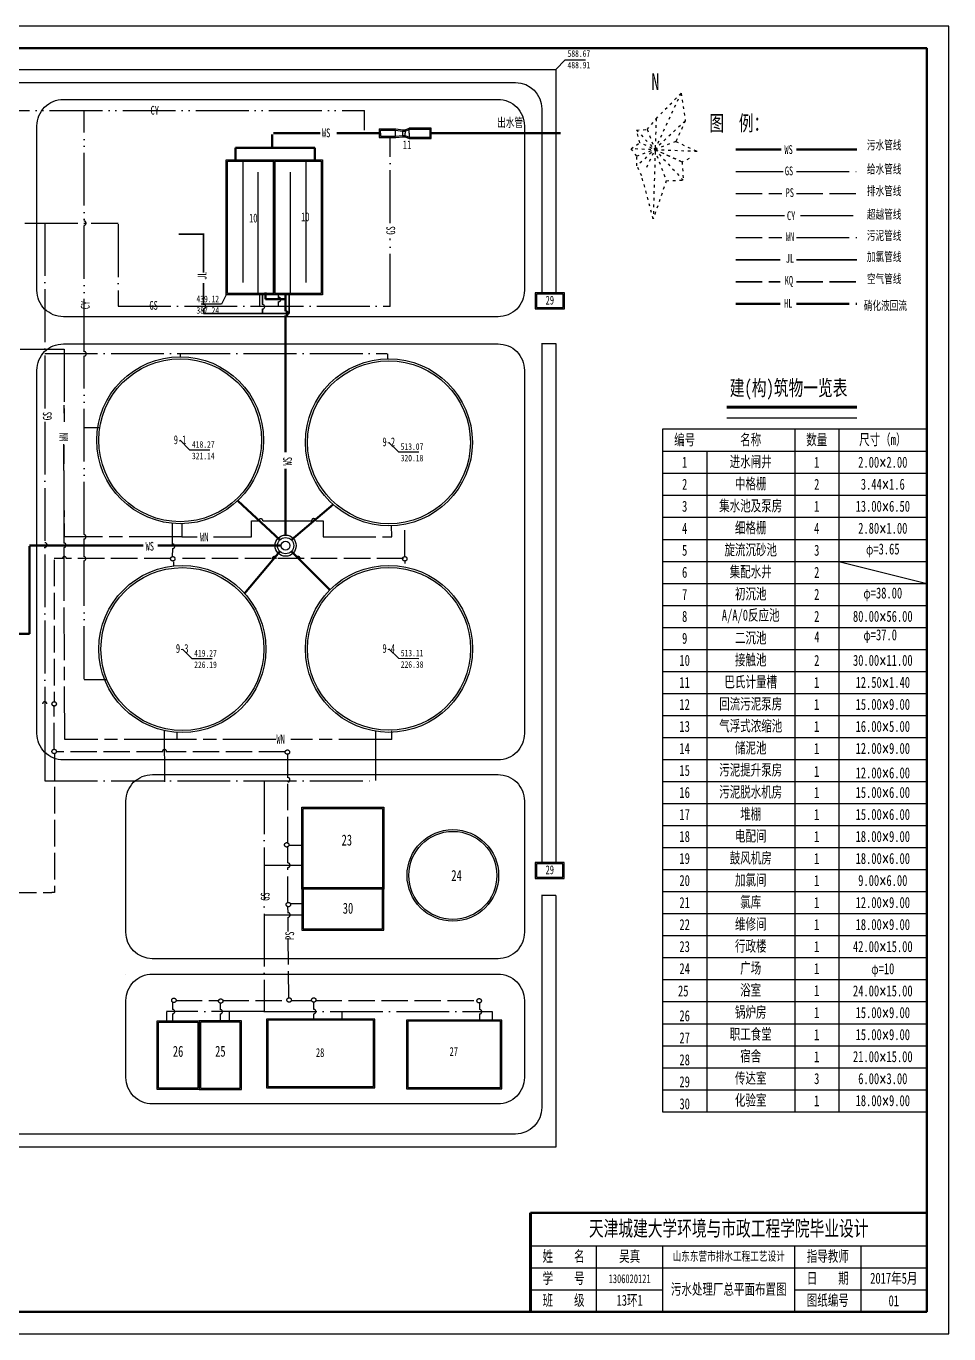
# Model space of a CAD drawing. Header units: millimetres. Extents: x 1678 to 6309, y 3797 to 4425.
# Drawn here: x 2100 to 2519, y 3831 to 4425 of the extents above; entities that cross this region are included whole.
import ezdxf
from ezdxf.enums import TextEntityAlignment as Align

# ---------------------------------------------------------------- set-up
doc = ezdxf.new("R2010")
doc.units = ezdxf.units.MM
for name, pattern in [('ACAD_ISO02W100', [15, 12, -3]), ('ACAD_ISO03W100', [30, 12, -18]), ('ACAD_ISO04W100', [30, 24, -3, 0, -3]), ('ACAD_ISO05W100', [33, 24, -3, 0, -3, 0, -3]), ('ACAD_ISO08W100', [36, 24, -3, 6, -3]), ('ACAD_ISO11W100', [33, 12, -3, 12, -3, 0, -3])]:
    doc.linetypes.add(name, pattern=pattern)
for name, color, linetype, lineweight in [('加氯线', 4, 'Continuous', 35), ('污水管线', 5, 'Continuous', 50), ('污泥管线', 40, 'ACAD_ISO08W100', 50), ('消化液回流', 1, 'ACAD_ISO08W100', 50), ('空气管线', 30, 'ACAD_ISO11W100', 35)]:
    doc.layers.add(name, color=color, linetype=linetype, lineweight=lineweight)
for name, color, linetype in [('厂区排水管线', 252, 'ACAD_ISO02W100'), ('厂区给水管', 150, 'ACAD_ISO04W100'), ('图框线和图表线', 7, 'Continuous'), ('坐标', 7, 'Continuous'), ('文字', 7, 'Continuous'), ('污水处理构筑物', 6, 'Continuous'), ('绿地', 3, 'Continuous'), ('超越管线', 7, 'ACAD_ISO05W100'), ('辅助构筑物和建筑物', 1, 'Continuous')]:
    doc.layers.add(name, color=color, linetype=linetype)
doc.styles.add('52', font='', dxfattribs={"width": 0.7, "height": 5})
doc.styles.get("Standard").update_dxf_attribs({"font": 'arial.ttf'})
doc.styles.add('长仿宋', font='simfang.ttf', dxfattribs={"width": 0.7, "height": 4})
doc.styles.get('52').set_extended_font_data('FangSong_GB2312')

# ---------------------------------------------------------------- blocks, each defined once
blk = doc.blocks.new('4')
at = {"layer": '厂区排水管线', "lineweight": -2}
blk.add_circle((0, 0), 1, dxfattribs=at)

msp = doc.modelspace()

# ---------------------------------------------------------------- linework, layer by layer
at = {"layer": '加氯线'}
for p, q in [((2169.051, 4330.325), (2180.488, 4330.325)), ((2180.318, 4330.495), (2180.318, 4312.992)), ((2422.046, 4318.757), (2442.146, 4318.757)), ((2449.546, 4318.757), (2477.046, 4318.757)), ((2180.318, 4308.059), (2180.318, 4298.299)), ((2207.119, 4302.52), (2207.073, 4298.359)), ((2219.24, 4294.333), (2219.24, 4302.691)), ((2180.37, 4296.616), (2180.37, 4294.331)), ((2207.119, 4296.418), (2207.119, 4294.503)), ((2180.318, 4294.333), (2219.24, 4294.333))]:
    msp.add_line(p, q, dxfattribs=at)
at = {"layer": '加氯线', "lineweight": 30}
for centre in [(2180.308, 4297.5), (2207.105, 4297.368)]:
    msp.add_arc(centre, 1, 270, 90, dxfattribs=at)
at = {"layer": '厂区排水管线'}
for p, q in [((2422.046, 4348.757), (2443.018, 4348.757)), ((2449.546, 4348.757), (2477.046, 4348.757)), ((2112.416, 4182.38), (2112.418, 4117.953)), ((2112.519, 4094.256), (2112.519, 4031.272)), ((2047.411, 4031.274), (2111.416, 4031.272)), ((2112.519, 4031.272), (2111.416, 4031.272))]:
    msp.add_line(p, q, dxfattribs=at)
at = {"layer": '厂区排水管线', "lineweight": -3}
for p, q in [((2166.242, 4189.452), (2166.242, 4199.03)), ((2271.637, 4183.895), (2271.637, 4198.603)), ((2116.189, 4182.989), (2112.429, 4182.989)), ((2165.234, 4182.989), (2118.041, 4182.989)), ((2166.242, 4183.833), (2166.262, 4187.572)), ((2271.04, 4182.989), (2170.717, 4182.989)), ((2271.91, 4180.752), (2271.91, 4181.82)), ((2166.558, 4181.455), (2166.558, 4179.855)), ((2112.456, 4096.305), (2112.451, 4116.324)), ((2161.787, 4095.201), (2113.465, 4095.238)), ((2217.39, 4095.158), (2163.144, 4095.2)), ((2218.571, 4083.392), (2218.569, 4094.062)), ((2218.576, 4053.71), (2218.571, 4081.491)), ((2218.578, 4044.762), (2218.576, 4052.163)), ((2224.917, 4052.667), (2218.827, 4052.667)), ((2218.619, 4026.587), (2218.615, 4042.702)), ((2218.647, 4021.984), (2218.62, 4025.075)), ((2225.101, 4026.115), (2220.001, 4026.098)), ((2218.985, 3983.608), (2218.664, 4020.11)), ((2166.22, 3981.47), (2166.206, 3978.188)), ((2167.635, 3982.229), (2187.331, 3982.229)), ((2187.832, 3982.064), (2187.832, 3982.044)), ((2187.832, 3981.194), (2187.832, 3978.056)), ((2188.862, 3982.229), (2218.332, 3982.229)), ((2220.181, 3982.249), (2229.479, 3982.247)), ((2230.253, 3981.459), (2230.27, 3978.243)), ((2231.113, 3982.247), (2304.386, 3982.232)), ((2305.653, 3981.139), (2305.646, 3978.095)), ((2166.198, 3976.302), (2166.186, 3973.329)), ((2187.832, 3976.258), (2187.832, 3973.329)), ((2230.281, 3976.237), (2230.292, 3974.161)), ((2305.642, 3976.182), (2305.664, 3973.211))]:
    msp.add_line(p, q, dxfattribs=at)
for centre, radius, start, end in [((2125.913, 4335.367), 1, 270, 90), ((2126.048, 4275.994), 1, 270, 90), ((2125.906, 4192.878), 1, 270, 90), ((2166.232, 4188.555), 1, 270, 90), ((2117.094, 4182.934), 0.954, 0, 180), ((2125.777, 4182.932), 1, 270, 90), ((2212.376, 4182.911), 0.954, 0, 180), ((2223.27, 4182.94), 0.954, 0, 180), ((2108.145, 4116.981), 0.954, 0, 180), ((2162.529, 4095.296), 0.954, 0, 180), ((2218.541, 4082.496), 1, 270, 90), ((2218.615, 4043.702), 1, 270, 90), ((2218.65, 4021.121), 1, 270, 90), ((2166.216, 3977.217), 1, 270, 90), ((2187.84, 3977.152), 1, 270, 90), ((2230.307, 3977.235), 1, 270, 90), ((2305.668, 3977.155), 1, 264.748895, 89.973598)]:
    msp.add_arc(centre, radius, start, end, dxfattribs=at)
at = {"layer": '厂区给水管'}
for p, q in [((2265.054, 4335.391), (2265.054, 4373.945)), ((2422.046, 4358.757), (2443.599, 4358.757)), ((2449.546, 4358.757), (2477.046, 4358.757)), ((1858.366, 4335.396), (2141.464, 4335.396)), ((2108.178, 4335.401), (2108.178, 4102.672)), ((2141.464, 4334.868), (2141.464, 4297.587)), ((2265.054, 4297.455), (2265.054, 4328.394)), ((2205.861, 4297.572), (2205.861, 4302.768)), ((2214.389, 4301.465), (2214.389, 4302.768)), ((2141.464, 4297.587), (2265.054, 4297.587)), ((2214.389, 4297.572), (2214.389, 4299.814)), ((2108.168, 4276.069), (2263.751, 4276.069)), ((2162.641, 4081.645), (2162.613, 4104.965)), ((2258.311, 4104.633), (2258.346, 4082.105)), ((2108.178, 4102.672), (2108.178, 4081.959)), ((2108.178, 4081.959), (2258.266, 4081.959))]:
    msp.add_line(p, q, dxfattribs=at)
at = {"layer": '厂区给水管', "lineweight": -3}
for p, q in [((2169.649, 4276.131), (2169.649, 4274.635)), ((2263.765, 4275.992), (2263.765, 4273.76)), ((2207.842, 4081.867), (2207.842, 3977.182)), ((2207.871, 4043.688), (2225.554, 4043.688)), ((2207.781, 4021.148), (2225.003, 4021.148)), ((2207.842, 3977.182), (2163.383, 3977.182)), ((2163.489, 3977.067), (2163.489, 3972.717)), ((2191.891, 3977.274), (2191.891, 3972.924)), ((2207.671, 3977.182), (2311.428, 3977.182)), ((2243.157, 3977.216), (2243.157, 3973.864)), ((2311.428, 3977.182), (2311.428, 3973.193))]:
    msp.add_line(p, q, dxfattribs=at)
for centre in [(2214.398, 4300.673), (2108.214, 4189.17)]:
    msp.add_arc(centre, 1, 270, 90, dxfattribs=at)
at = {"layer": '图框线和图表线'}
for p, q in [((2508.817, 4414.828), (2508.817, 4334.828)), ((2508.817, 4241.722), (2388.817, 4241.722)), ((2388.817, 4241.722), (2388.817, 4231.722)), ((2477.033, 4246.782), (2418.033, 4246.782)), ((2448.817, 4241.722), (2448.817, 3931.722)), ((2468.817, 4241.859), (2468.817, 3931.722)), ((2388.817, 4231.722), (2388.817, 3931.722)), ((2388.817, 4231.722), (2508.817, 4231.722)), ((2408.817, 4231.722), (2408.817, 3931.722)), ((2388.817, 4221.722), (2508.817, 4221.722)), ((2388.817, 4211.722), (2508.817, 4211.722)), ((2388.817, 4201.722), (2508.817, 4201.722)), ((2388.817, 4191.722), (2508.817, 4191.722)), ((2388.817, 4181.722), (2508.817, 4181.722)), ((2468.817, 4181.722), (2508.817, 4171.722)), ((2388.817, 4171.722), (2508.817, 4171.722)), ((2388.817, 4161.722), (2508.817, 4161.722)), ((2388.817, 4151.722), (2508.817, 4151.722)), ((2388.817, 4141.722), (2508.817, 4141.722)), ((2388.817, 4131.722), (2508.817, 4131.722)), ((2388.817, 4121.722), (2508.817, 4121.722)), ((2388.817, 4111.722), (2508.817, 4111.722)), ((2388.817, 4101.722), (2508.817, 4101.722)), ((2388.817, 4091.722), (2508.817, 4091.722)), ((2388.817, 4081.722), (2508.817, 4081.722)), ((2388.817, 4071.722), (2508.817, 4071.722)), ((2388.817, 4061.722), (2508.817, 4061.722)), ((2388.817, 4051.722), (2508.817, 4051.722)), ((2388.817, 4041.722), (2508.817, 4041.722)), ((2388.817, 4031.722), (2508.817, 4031.722)), ((2388.817, 4021.722), (2508.817, 4021.722)), ((2388.817, 4011.722), (2508.817, 4011.722)), ((2388.817, 4001.722), (2508.817, 4001.722)), ((2388.817, 3991.722), (2508.817, 3991.722)), ((2388.817, 3981.722), (2508.817, 3981.722)), ((2388.817, 3971.722), (2508.817, 3971.722)), ((2388.817, 3961.722), (2508.817, 3961.722)), ((2388.817, 3951.722), (2508.817, 3951.722)), ((2388.817, 3941.722), (2508.817, 3941.722)), ((2388.817, 3931.722), (2508.817, 3931.722)), ((2328.817, 3870.828), (2508.817, 3870.828)), ((2358.817, 3840.828), (2358.817, 3870.828)), ((2388.817, 3870.828), (2388.817, 3840.828)), ((2448.817, 3840.828), (2448.817, 3870.828)), ((2478.817, 3870.828), (2478.817, 3840.828)), ((2328.817, 3860.828), (2508.817, 3860.828)), ((2328.817, 3850.828), (2388.817, 3850.828)), ((2448.817, 3850.828), (2508.817, 3850.828)), ((2508.817, 3840.828), (2328.817, 3840.828)), ((2508.817, 3840.828), (2508.817, 3840.828))]:
    msp.add_line(p, q, dxfattribs=at)
at = {"layer": '图框线和图表线', "color": 0, "linetype": 'ACAD_ISO03W100', "ltscale": 0.1}
for p, q in [((2397.163, 4394.336), (2380.913, 4359.444)), ((2385.833, 4382.794), (2397.163, 4394.336)), ((2397.163, 4394.336), (2399.076, 4381.78)), ((2376.942, 4377.632), (2381.775, 4377.896)), ((2399.076, 4381.78), (2377.153, 4361.32)), ((2381.775, 4377.896), (2385.833, 4382.794)), ((2381.775, 4377.896), (2385.177, 4368.808)), ((2385.833, 4382.794), (2384.52, 4337.231)), ((2399.076, 4381.78), (2394.813, 4372.415)), ((2374.443, 4369.118), (2378.465, 4371.864)), ((2376.942, 4377.632), (2398.148, 4354.909)), ((2378.465, 4371.864), (2376.942, 4377.632)), ((2394.813, 4372.415), (2377.093, 4365.782)), ((2397.691, 4363.111), (2378.465, 4371.864)), ((2404.508, 4367.859), (2374.443, 4369.118)), ((2377.093, 4365.782), (2374.443, 4369.118)), ((2385.177, 4368.808), (2397.691, 4363.111)), ((2377.153, 4361.32), (2377.093, 4365.782)), ((2379.311, 4356.786), (2377.153, 4361.32)), ((2384.52, 4337.231), (2379.311, 4356.786)), ((2390.486, 4354.624), (2384.52, 4337.231))]:
    msp.add_line(p, q, dxfattribs=at)
at = {"layer": '图框线和图表线', "linetype": 'ACAD_ISO03W100', "ltscale": 0.1}
for p, q in [((2394.813, 4372.415), (2404.177, 4368.152)), ((2385.177, 4368.808), (2390.486, 4354.624)), ((2400.804, 4364.692), (2397.691, 4363.111)), ((2397.691, 4363.111), (2398.148, 4354.909)), ((2390.486, 4354.624), (2398.148, 4354.909))]:
    msp.add_line(p, q, dxfattribs=at)
at = {"layer": '图框线和图表线', "lineweight": 70}
for p, q in [((2418.033, 4251.782), (2477.033, 4251.782)), ((2328.817, 3885.828), (2328.817, 3840.828))]:
    msp.add_line(p, q, dxfattribs=at)
at = {"layer": '图框线和图表线', "lineweight": 50}
msp.add_line((2508.817, 3885.828), (2328.817, 3885.828), dxfattribs=at)
at = {"layer": '图框线和图表线'}
msp.add_lwpolyline([(1677.817, 3830.828), (2518.817, 3830.828), (2518.817, 4424.828), (1677.817, 4424.828)], close=True, dxfattribs=at)
at = {"layer": '图框线和图表线', "lineweight": 50}
msp.add_lwpolyline([(1702.817, 3840.828), (2508.817, 3840.828), (2508.817, 4414.828), (1702.817, 4414.828)], close=True, dxfattribs=at)
at = {"layer": '坐标', "lineweight": -3}
for p, q in [((2340.263, 4405.202), (2344.556, 4409.495)), ((2344.556, 4409.495), (2353.804, 4409.517)), ((2190.517, 4302.836), (2188.411, 4298.543)), ((2188.411, 4298.543), (2179.163, 4298.521)), ((2169.663, 4236.739), (2173.956, 4232.446)), ((2264.467, 4235.773), (2268.76, 4231.48)), ((2173.956, 4232.446), (2183.205, 4232.424)), ((2268.76, 4231.48), (2278.008, 4231.458)), ((2170.667, 4141.887), (2174.96, 4137.595)), ((2264.51, 4141.977), (2268.802, 4137.685)), ((2174.96, 4137.595), (2184.208, 4137.572)), ((2268.802, 4137.685), (2278.051, 4137.662))]:
    msp.add_line(p, q, dxfattribs=at)
at = {"layer": '污水处理构筑物', "color": 6, "lineweight": -2}
for p, q in [((2260.042, 4378.148), (2260.042, 4374.188)), ((2260.042, 4378.148), (2267.542, 4378.148)), ((2267.611, 4378.144), (2270.761, 4377.779)), ((2270.692, 4377.783), (2271.892, 4377.783)), ((2271.892, 4377.783), (2273.692, 4378.492)), ((2271.892, 4377.183), (2273.692, 4377.892)), ((2283.742, 4378.492), (2273.692, 4378.492)), ((2273.692, 4376.168), (2273.692, 4377.892)), ((2283.142, 4377.892), (2273.692, 4377.892)), ((2283.142, 4374.445), (2283.142, 4377.892)), ((2283.742, 4373.845), (2283.742, 4378.492)), ((2260.042, 4374.188), (2267.542, 4374.188)), ((2260.642, 4376.168), (2260.642, 4377.548)), ((2260.642, 4377.548), (2267.542, 4377.548)), ((2260.642, 4376.168), (2260.642, 4374.788)), ((2260.642, 4374.788), (2267.542, 4374.788)), ((2267.542, 4377.548), (2270.692, 4377.183)), ((2267.542, 4374.788), (2267.542, 4377.548)), ((2267.542, 4374.788), (2270.692, 4375.154)), ((2267.611, 4374.192), (2270.761, 4374.558)), ((2270.692, 4377.183), (2270.692, 4375.154)), ((2270.692, 4377.183), (2271.892, 4377.183)), ((2270.692, 4375.154), (2271.892, 4375.154)), ((2270.692, 4374.554), (2271.892, 4374.554)), ((2271.892, 4377.183), (2271.892, 4376.168)), ((2271.892, 4375.154), (2271.892, 4376.168)), ((2271.892, 4375.154), (2273.692, 4374.445)), ((2271.892, 4374.554), (2273.692, 4373.845)), ((2273.692, 4376.168), (2273.692, 4374.445)), ((2273.692, 4374.445), (2283.142, 4374.445)), ((2273.692, 4373.845), (2283.742, 4373.845))]:
    msp.add_line(p, q, dxfattribs=at)
at = {"layer": '污水处理构筑物'}
for p, q in [((2194.747, 4363.436), (2201.747, 4363.436)), ((2198.117, 4363.436), (2198.117, 4308.436)), ((2212.73, 4363.436), (2226.73, 4363.436)), ((2226.73, 4363.436), (2226.73, 4308.436)), ((2205.117, 4303.436), (2205.117, 4358.436)), ((2219.73, 4303.436), (2219.73, 4358.436)), ((2212.117, 4303.436), (2205.117, 4303.436)), ((2212.73, 4303.436), (2219.73, 4303.436))]:
    msp.add_line(p, q, dxfattribs=at)
for points in [[(2190.517, 4364.036), (2212.717, 4364.036), (2212.717, 4302.836), (2190.517, 4302.836)], [(2191.117, 4303.436), (2191.117, 4363.436), (2212.117, 4363.436), (2212.117, 4303.436)], [(2212.13, 4364.036), (2234.33, 4364.036), (2234.33, 4302.836), (2212.13, 4302.836)], [(2212.73, 4303.436), (2212.73, 4363.436), (2233.73, 4363.436), (2233.73, 4303.436)]]:
    msp.add_lwpolyline(points, close=True, dxfattribs=at)
at = {"layer": '污水处理构筑物', "color": 6, "lineweight": -2}
for centre, radius in [((2169.663, 4236.739), 37.925), ((2169.663, 4236.739), 37), ((2264.467, 4235.773), 37.925), ((2264.467, 4235.773), 37), ((2170.667, 4141.887), 37.925), ((2170.667, 4141.887), 37), ((2264.51, 4141.977), 37.925), ((2264.51, 4141.977), 37)]:
    msp.add_circle(centre, radius, dxfattribs=at)
at = {"layer": '污水处理构筑物'}
for radius in [4.8, 3.7, 2]:
    msp.add_circle((2217.548, 4188.854), radius, dxfattribs=at)
at = {"layer": '污水管线', "lineweight": 50}
for p, q in [((2211.404, 4369.486), (2211.404, 4375.624)), ((2233.288, 4376.168), (2212.13, 4376.168)), ((2260.642, 4376.168), (2240.813, 4376.168)), ((2283.142, 4376.168), (2342.475, 4376.168)), ((2194.747, 4368.436), (2194.747, 4369.486)), ((2194.747, 4369.486), (2194.747, 4363.436)), ((2230.798, 4369.486), (2194.747, 4369.486)), ((2194.747, 4369.486), (2212.13, 4369.486)), ((2230.798, 4369.486), (2230.798, 4364.036)), ((2230.798, 4364.036), (2230.798, 4369.486)), ((2422.046, 4368.757), (2442.727, 4368.757)), ((2449.546, 4368.757), (2477.046, 4368.757)), ((2487.046, 4368.757), (2487.046, 4368.757)), ((2208.354, 4303.868), (2208.354, 4300.868)), ((2208.354, 4300.868), (2217.548, 4300.868)), ((2217.538, 4295.41), (2217.548, 4303.436)), ((2217.548, 4231.352), (2217.548, 4293.415)), ((2217.548, 4193.654), (2217.548, 4223.781)), ((2214.932, 4191.47), (2195.779, 4209.235)), ((2220.165, 4191.47), (2239.203, 4207.489)), ((2152.881, 4188.854), (2101.273, 4188.854)), ((2101.273, 4148.778), (2101.273, 4188.691)), ((2215.548, 4188.854), (2159.444, 4188.854)), ((2214.932, 4186.238), (2198.914, 4167.194)), ((2237.65, 4168.752), (2220.165, 4186.238)), ((2085.541, 4148.778), (2101.273, 4148.778))]:
    msp.add_line(p, q, dxfattribs=at)
msp.add_arc((2217.631, 4294.325), 1, 270, 90, dxfattribs=at)
at = {"layer": '污泥管线', "linetype": 'ACAD_ISO02W100', "lineweight": 30}
msp.add_line((2422.046, 4328.757), (2443.018, 4328.757), dxfattribs=at)
at = {"layer": '污泥管线', "lineweight": 30}
for p, q in [((2449.546, 4328.757), (2477.046, 4328.757)), ((1988.945, 4278.039), (2116.935, 4278.169)), ((2117.011, 4278.141), (2116.997, 4242.553)), ((2116.922, 4248.966), (2116.922, 4252.656)), ((2116.715, 4234.945), (2116.977, 4192.891)), ((2116.922, 4190.046), (2116.922, 4234.47)), ((2202.032, 4192.927), (2202.032, 4200.143)), ((2202.032, 4200.143), (2205.331, 4200.13)), ((2207.225, 4200.142), (2229.402, 4200.159)), ((2231.348, 4200.144), (2234.55, 4200.143)), ((2234.55, 4200.143), (2234.55, 4192.927)), ((2170.456, 4198.769), (2170.455, 4192.927)), ((2265.802, 4192.927), (2265.715, 4197.943)), ((2116.923, 4167.453), (2116.923, 4188.068)), ((2170.455, 4192.927), (2116.977, 4192.891)), ((2170.455, 4192.927), (2177.381, 4192.927)), ((2184.814, 4192.927), (2202.032, 4192.927)), ((2234.55, 4192.927), (2265.802, 4192.927)), ((2117.224, 4100.819), (2116.923, 4167.587)), ((2265.732, 4100.78), (2265.732, 4104.665)), ((2168.219, 4100.819), (2117.224, 4100.819)), ((2213.109, 4100.841), (2168.219, 4100.819)), ((2168.29, 4100.819), (2168.305, 4104.081)), ((2265.731, 4100.819), (2219.893, 4100.819))]:
    msp.add_line(p, q, dxfattribs=at)
for centre, radius, start, end in [((2206.283, 4200.115), 0.954, 0, 180), ((2230.324, 4200.17), 0.954, 0, 180), ((2116.868, 4189.046), 1, 270, 90)]:
    msp.add_arc(centre, radius, start, end, dxfattribs=at)
at = {"layer": '消化液回流'}
for p, q in [((2422.046, 4298.757), (2442.146, 4298.757)), ((2449.546, 4298.757), (2477.046, 4298.757))]:
    msp.add_line(p, q, dxfattribs=at)
at = {"layer": '空气管线'}
for p, q in [((2422.046, 4308.757), (2442.146, 4308.757)), ((2449.546, 4308.757), (2477.046, 4308.757))]:
    msp.add_line(p, q, dxfattribs=at)
at = {"layer": '绿地'}
for p, q in [((1757.397, 4405.202), (2334.263, 4405.202)), ((2334.263, 4405.202), (2340.263, 4405.202)), ((2340.263, 4405.202), (2340.26, 4303.552)), ((2333.93, 4280.717), (2340.28, 4280.674)), ((2340.263, 4280.676), (2340.263, 4044.605)), ((2333.904, 4044.878), (2340.271, 4044.878)), ((2340.271, 4029.878), (2333.857, 4029.878)), ((2340.263, 4029.982), (2340.263, 3921.596)), ((2145.02, 3994.242), (2145.019, 3994.242)), ((2340.263, 3921.596), (2340.263, 3915.596)), ((2272.724, 3915.638), (1757.397, 3915.596)), ((2340.263, 3915.596), (2272.724, 3915.638))]:
    msp.add_line(p, q, dxfattribs=at)
for points in [[(1757.397, 4333.353), (1757.397, 4387.202, -0.4142136), (1769.397, 4399.202), (2321.933, 4399.202, -0.4141368), (2333.933, 4387.205), (2333.955, 4303.617)], [(2273.285, 3921.596), (1769.395, 3921.596, -0.4141717), (1757.395, 3933.594), (1757.341, 4310.984)], [(2157.017, 4001.24, -0.4141657), (2145.019, 4013.24), (2145.019, 4072.867, -0.4142136), (2157.019, 4084.867), (2165.527, 4084.867), (2314.037, 4084.867, -0.4142136), (2326.037, 4072.867), (2326.037, 4013.214, -0.4142614), (2314.035, 4001.214), (2157.017, 4001.24)], [(2333.93, 4030.058), (2333.93, 3933.595, -0.4141983), (2321.931, 3921.595), (2272.742, 3921.593)], [(2314.037, 3994.242), (2314.037, 3994.242, -0.4142136), (2326.037, 3982.242), (2326.037, 3947.267, -0.4142136), (2314.037, 3935.267), (2157.019, 3935.267, -0.4142136), (2145.019, 3947.267), (2145.019, 3982.242, -0.4142136), (2157.019, 3994.242), (2314.037, 3994.242)]]:
    msp.add_lwpolyline(points, format="xyb", dxfattribs=at)
for points in [[(2116.595, 4391.531), (2314.037, 4391.531, -0.4142136), (2326.037, 4379.531), (2326.037, 4304.821, -0.4142136), (2314.037, 4292.821), (2116.595, 4292.821, -0.4142136), (2104.595, 4304.821), (2104.595, 4379.531, -0.4142136)], [(2116.595, 4280.503), (2314.037, 4280.503, -0.4142136), (2326.037, 4268.503), (2326.037, 4103.545, -0.4142136), (2314.037, 4091.545), (2116.595, 4091.545, -0.4142136), (2104.595, 4103.545), (2104.595, 4268.503, -0.4142136)]]:
    msp.add_lwpolyline(points, format="xyb", close=True, dxfattribs=at)
msp.add_lwpolyline([(2333.93, 4280.764), (2333.93, 4044.518)], dxfattribs=at)
at = {"layer": '超越管线'}
for p, q in [((1844.777, 4386.585), (2253.457, 4386.494)), ((2253.241, 4386.494), (2253.241, 4377.581)), ((2422.046, 4338.757), (2444.117, 4338.757)), ((2451.416, 4338.757), (2477.046, 4338.757))]:
    msp.add_line(p, q, dxfattribs=at)
at = {"layer": '超越管线', "lineweight": -3}
for p, q in [((2126.027, 4276.903), (2126.027, 4386.537)), ((2126.028, 4193.866), (2126.027, 4275.033)), ((2125.735, 4242.573), (2133.235, 4242.573)), ((2126.027, 4183.748), (2126.021, 4191.886)), ((2126.027, 4128.267), (2126.027, 4182.073)), ((2126.016, 4128.111), (2136.157, 4128.111))]:
    msp.add_line(p, q, dxfattribs=at)
at = {"layer": '辅助构筑物和建筑物', "lineweight": -2}
for p, q in [((2224.972, 4050.806), (2224.972, 4070.006)), ((2224.972, 4070.006), (2262.172, 4070.006)), ((2225.572, 4051.406), (2225.572, 4069.406)), ((2225.572, 4069.406), (2261.572, 4069.406)), ((2261.572, 4069.406), (2261.572, 4051.406)), ((2262.172, 4070.006), (2262.172, 4050.806)), ((2224.972, 4032.806), (2224.972, 4052.006)), ((2225.572, 4033.406), (2225.572, 4051.406)), ((2261.572, 4051.406), (2261.572, 4033.406)), ((2262.172, 4052.006), (2262.172, 4032.806)), ((2261.572, 4033.406), (2225.572, 4033.406)), ((2262.172, 4032.806), (2224.972, 4032.806))]:
    msp.add_line(p, q, dxfattribs=at)
for points in [[(2344.16, 4303.628), (2330.96, 4303.628), (2330.96, 4296.428), (2344.16, 4296.428)], [(2343.56, 4303.028), (2331.56, 4303.028), (2331.56, 4297.028), (2343.56, 4297.028)], [(2344.135, 4044.878), (2330.935, 4044.878), (2330.935, 4037.678), (2344.135, 4037.678)], [(2343.535, 4044.278), (2331.535, 4044.278), (2331.535, 4038.278), (2343.535, 4038.278)], [(2262.172, 4014.206), (2262.172, 4033.406), (2224.972, 4033.406), (2224.972, 4014.206)], [(2261.572, 4014.806), (2261.572, 4032.806), (2225.572, 4032.806), (2225.572, 4014.806)], [(2159.146, 3973.074), (2178.346, 3973.074), (2178.346, 3941.874), (2159.146, 3941.874)], [(2159.746, 3972.474), (2177.746, 3972.474), (2177.746, 3942.474), (2159.746, 3942.474)], [(2178.346, 3941.874), (2197.546, 3941.874), (2197.546, 3973.074), (2178.346, 3973.074)], [(2178.946, 3942.474), (2196.946, 3942.474), (2196.946, 3972.474), (2178.946, 3972.474)], [(2208.9, 3973.842), (2208.9, 3942.642), (2258.1, 3942.642), (2258.1, 3973.842)], [(2209.5, 3973.242), (2209.5, 3943.242), (2257.5, 3943.242), (2257.5, 3973.242)], [(2272.504, 3973.385), (2272.504, 3942.185), (2315.704, 3942.185), (2315.704, 3973.385)], [(2273.104, 3972.785), (2273.104, 3942.785), (2315.104, 3942.785), (2315.104, 3972.785)]]:
    msp.add_lwpolyline(points, close=True, dxfattribs=at)
at = {"layer": '辅助构筑物和建筑物'}
for radius in [20.787, 20]:
    msp.add_circle((2293.525, 4039.07), radius, dxfattribs=at)

# ---------------------------------------------------------------- block references
at = {"layer": '文字', "lineweight": -2}
for p in [(2166.315, 4182.871), (2271.689, 4182.871), (2112.425, 4116.959), (2112.425, 4095.359), (2218.376, 4095.065), (2218.063, 4052.958), (2218.817, 4025.831), (2166.808, 3982.314), (2188.089, 3982.004), (2219.157, 3982.469), (2230.342, 3982.469), (2305.475, 3982.115)]:
    msp.add_blockref('4', p, dxfattribs=at)

# ---------------------------------------------------------------- texts
at = {"char_height": 4, "style": '长仿宋'}
for s, insert, width, attachment_point in [('WS', (2234.036, 4378.36), 6.60744, 1), ('硝化液回流', (2489.978, 4297.685), 23.38427, 5), ('WS', (2153.96, 4190.578), 6.60744, 1)]:
    msp.add_mtext(s, dxfattribs=dict(at, insert=insert, width=width, attachment_point=attachment_point))
at = {"insert": (2216.431, 4225.295), "char_height": 4, "width": 6.60744, "attachment_point": 1, "rotation": 90, "style": '长仿宋'}
msp.add_mtext('WS', dxfattribs=at)
at = {"layer": '图框线和图表线', "style": '52', "width": 0.7}
msp.add_text('N', height=7.7, dxfattribs=at).set_placement((2385.512, 4399.61), align=Align.MIDDLE)
at = {"layer": '坐标', "lineweight": -3, "char_height": 3, "style": '长仿宋'}
for s, insert, width, attachment_point in [('{\\fFangSong_GB2312|b0|i0|c134|p49;588.67}', (2345.626, 4413.881), 9.59897, 1), ('{\\fFangSong_GB2312|b0|i0|c134|p49;488.91}', (2345.626, 4408.66), 8.86058, 1), ('{\\fFangSong_GB2312|b0|i0|c134|p49;439.12}', (2187.342, 4299.378), 8.86058, 9), ('{\\fFangSong_GB2312|b0|i0|c134|p49;387.24}', (2187.342, 4294.156), 9.59897, 9), ('{\\fFangSong_GB2312|b0|i0|c134|p49;418.27}', (2175.026, 4233.281), 8.86058, 7), ('{\\fFangSong_GB2312|b0|i0|c134|p49;513.07}', (2269.83, 4232.315), 8.86058, 7), ('{\\fFangSong_GB2312|b0|i0|c134|p49;321.14}', (2175.026, 4228.059), 9.59897, 7), ('{\\fFangSong_GB2312|b0|i0|c134|p49;320.18}', (2269.83, 4227.093), 9.59897, 7), ('{\\fFangSong_GB2312|b0|i0|c134|p49;419.27}', (2176.029, 4138.429), 8.86058, 7), ('{\\fFangSong_GB2312|b0|i0|c134|p49;513.11}', (2269.872, 4138.519), 8.86058, 7), ('{\\fFangSong_GB2312|b0|i0|c134|p49;226.19}', (2176.029, 4133.208), 9.59897, 7), ('{\\fFangSong_GB2312|b0|i0|c134|p49;226.38}', (2269.872, 4133.298), 9.59897, 7)]:
    msp.add_mtext(s, dxfattribs=dict(at, insert=insert, width=width, attachment_point=attachment_point))
at = {"layer": '文字', "style": '长仿宋'}
for s, insert, char_height, width, attachment_point in [('CY', (2156.202, 4388.62), 4, 10.77679, 1), ('图  例：', (2410.073, 4384.275), 7, 40.62448, 1), ('11', (2270.823, 4372.959), 4, 0.98258, 1), ('WS', (2444.12, 4370.762), 4, 10.77679, 1), ('GS', (2444.299, 4361.073), 4, 10.77679, 1), ('PS', (2444.658, 4351.206), 4, 10.77679, 1), ('10', (2200.955, 4339.664), 4, 0.98258, 1), ('10', (2224.603, 4340.232), 4, 0.98258, 1), ('CY', (2445.275, 4340.728), 4, 10.77679, 1), ('WN', (2444.756, 4331.215), 4, 10.77679, 1), ('JL', (2444.72, 4321.365), 4, 10.77679, 1), ('KQ', (2444.25, 4311.365), 4, 10.77679, 1), ('KQ', (2444.25, 4311.365), 4, 10.77679, 1), ('GS', (2155.69, 4299.997), 4, 10.77679, 1), ('建(构)筑物一览表', (2419.296, 4264.046), 7, 75, 1), ('9-1', (2166.76, 4238.966), 4, 14.93945, 1), ('9-2', (2261.564, 4238), 4, 14.93945, 1), ('编号', (2398.817, 4236.722), 5, 20, 5), ('名称', (2428.817, 4236.722), 5, 40, 5), ('{\\fFangSong|b0|i0|c134|p49;\\W0.7;数量}', (2458.817, 4236.722), 5, 20, 5), ('尺寸（m）', (2488.817, 4236.722), 5, 40, 5), ('{\\fFangSong|b0|i0|c134|p49;\\W0.7;进水闸井}', (2428.817, 4226.722), 5, 40, 5), ('1', (2398.817, 4226.722), 5, 20, 5), ('{\\fFangSong|b0|i0|c134|p49;\\W0.7;1}', (2458.817, 4226.722), 5, 20, 5), ('2.00{\\Ftxt,gbcbig|c134;×}2.00', (2488.817, 4226.722), 5, 40, 5), ('中格栅', (2428.817, 4216.722), 5, 40, 5), ('3.44{\\Ftxt,gbcbig|c134;×}1.6', (2488.817, 4216.722), 5, 40, 5), ('3', (2398.817, 4206.722), 5, 20, 5), ('{\\fFangSong|b0|i0|c134|p49;\\W0.7;集水池及泵房}', (2428.817, 4206.722), 5, 40, 5), ('1', (2458.817, 4206.722), 5, 20, 5), ('13.00{\\Ftxt,gbcbig|c134;×}6.50', (2488.817, 4206.722), 5, 40, 5), ('{\\fFangSong|b0|i0|c134|p49;\\W0.7;细格栅}', (2428.817, 4196.722), 5, 40, 5), ('WN', (2178.696, 4194.802), 4, 10.77679, 1), ('4', (2398.817, 4196.722), 5, 20, 5), ('4', (2458.817, 4196.722), 5, 20, 5), ('2.80{\\Ftxt,gbcbig|c134;×}1.00', (2488.817, 4196.722), 5, 40, 5), ('5', (2398.817, 4186.722), 5, 20, 5), ('旋流沉砂池', (2428.817, 4186.722), 5, 40, 5), ('3', (2458.817, 4186.722), 5, 20, 5), ('{\\H0.9167x;φ}=3.65', (2488.817, 4186.722), 5, 40, 5), ('6', (2398.817, 4176.722), 5, 20, 5), ('集配水井', (2428.817, 4176.722), 5, 40, 5), ('{\\fFangSong|b0|i0|c134|p49;\\W0.7;2}', (2458.817, 4176.722), 5, 20, 5), ('{\\fFangSong|b0|i0|c134|p49;\\W0.7;初沉池}', (2428.817, 4166.722), 5, 40, 5), ('7', (2398.817, 4166.722), 5, 20, 5), ('2', (2458.817, 4166.722), 5, 20, 5), ('{\\H0.9167x;φ}=38.00', (2488.817, 4166.722), 5, 40, 5), ('8', (2398.817, 4156.722), 5, 20, 5), ('{\\fFangSong|b0|i0|c134|p49;\\W0.7;A/A/0反应池}', (2428.817, 4156.722), 5, 40, 5), ('{\\fFangSong|b0|i0|c134|p49;\\W0.7;2}', (2458.817, 4156.722), 5, 20, 5), ('80.00{\\Ftxt,gbcbig|c134;×}56.00', (2488.817, 4156.722), 5, 40, 5), ('9', (2398.817, 4146.722), 5, 20, 5), ('{\\fFangSong|b0|i0|c134|p49;\\W0.7;二沉池}', (2428.817, 4146.722), 5, 40, 5), ('4', (2458.898, 4147.403), 5, 20, 5), ('{\\H0.9167x;φ\\H1.0909x;=37.0}', (2487.645, 4147.724), 5, 20, 5), ('9-3', (2167.726, 4144.162), 4, 14.93945, 1), ('9-4', (2261.564, 4144.162), 4, 14.93945, 1), ('{\\fFangSong|b0|i0|c134|p49;\\W0.7;接触池}', (2428.817, 4136.722), 5, 40, 5), ('10', (2398.817, 4136.722), 5, 20, 5), ('{\\fFangSong|b0|i0|c134|p49;\\W0.7;2}', (2458.817, 4136.722), 5, 20, 5), ('30.00{\\Ftxt,gbcbig|c134;×}11.00', (2488.817, 4136.722), 5, 40, 5), ('11', (2398.817, 4126.722), 5, 20, 5), ('{\\fFangSong|b0|i0|c134|p49;\\W0.7;巴氏计量槽}', (2428.817, 4126.722), 5, 40, 5), ('{\\fFangSong|b0|i0|c134|p49;\\W0.7;1}', (2458.817, 4126.722), 5, 20, 5), ('12.50{\\Ftxt,gbcbig|c134;×}1.40', (2488.817, 4126.722), 5, 40, 5), ('12', (2398.817, 4116.722), 5, 20, 5), ('{\\fFangSong|b0|i0|c134|p49;\\W0.7;回流污泥泵房}', (2428.817, 4116.722), 5, 40, 5), ('{\\fFangSong|b0|i0|c134|p49;\\W0.7;1}', (2458.817, 4116.722), 5, 20, 5), ('15.00{\\Ftxt,gbcbig|c134;×}9.00', (2488.817, 4116.722), 5, 40, 5), ('13', (2398.817, 4106.722), 5, 20, 5), ('{\\fFangSong_GB2312|b0|i0|c134|p49;气浮式浓缩池}', (2428.817, 4106.722), 5, 40, 5), ('1', (2458.817, 4106.722), 5, 20, 5), ('16.00{\\Ftxt,gbcbig|c134;×}5.00', (2488.817, 4106.722), 5, 40, 5), ('WN', (2213.382, 4102.948), 4, 10.77679, 1), ('14', (2398.817, 4096.722), 5, 20, 5), ('{\\fFangSong_GB2312|b0|i0|c134|p49;储泥池}', (2428.817, 4096.722), 5, 40, 5), ('{\\fFangSong|b0|i0|c134|p49;\\W0.7;1}', (2458.817, 4096.722), 5, 20, 5), ('12.00{\\Ftxt,gbcbig|c134;×}9.00', (2488.817, 4096.722), 5, 40, 5), ('15', (2398.817, 4086.722), 5, 20, 5), ('{\\fFangSong_GB2312|b0|i0|c134|p49;污泥提升泵房}', (2428.817, 4086.704), 5, 40, 5), ('1', (2458.808, 4086.322), 5, 20, 5), ('12.00{\\Ftxt,gbcbig|c134;×}6.00', (2488.817, 4085.618), 5, 40, 5), ('16', (2398.817, 4076.722), 5, 20, 5), ('{\\fFangSong_GB2312|b0|i0|c134|p49;污泥脱水机房}', (2428.817, 4076.722), 5, 40, 5), ('{\\fFangSong|b0|i0|c134|p49;\\W0.7;1}', (2458.817, 4076.722), 5, 20, 5), ('15.00{\\Ftxt,gbcbig|c134;×}6.00', (2488.817, 4076.722), 5, 40, 5), ('17', (2398.817, 4066.722), 5, 20, 5), ('{\\fFangSong|b0|i0|c134|p49;\\W0.7;堆棚}', (2428.817, 4066.722), 5, 40, 5), ('{\\fFangSong|b0|i0|c134|p49;\\W0.7;1}', (2458.817, 4066.722), 5, 20, 5), ('15.00{\\Ftxt,gbcbig|c134;×}6.00', (2488.817, 4066.722), 5, 40, 5), ('23', (2245.355, 4055.085), 5, 20, 5), ('18', (2398.817, 4056.722), 5, 20, 5), ('{\\fFangSong_GB2312|b0|i0|c134|p49;电配间}', (2428.817, 4056.722), 5, 40, 5), ('{\\fFangSong|b0|i0|c134|p49;\\W0.7;1}', (2458.817, 4056.722), 5, 20, 5), ('18.00{\\Ftxt,gbcbig|c134;×}9.00', (2488.817, 4056.722), 5, 40, 5), ('19', (2398.817, 4046.722), 5, 20, 5), ('{\\fFangSong_GB2312|b0|i0|c134|p49;鼓风机房}', (2428.817, 4046.722), 5, 40, 5), ('{\\fFangSong|b0|i0|c134|p49;\\W0.7;1}', (2458.817, 4046.722), 5, 20, 5), ('18.00{\\Ftxt,gbcbig|c134;×}6.00', (2488.817, 4046.722), 5, 40, 5), ('24', (2295.198, 4039.051), 5, 20, 5), ('20', (2398.817, 4036.722), 5, 20, 5), ('{\\fFangSong|b0|i0|c134|p49;\\W0.7;加氯间}', (2428.817, 4036.722), 5, 40, 5), ('9.00{\\Ftxt,gbcbig|c134;×}6.00', (2488.817, 4036.722), 5, 40, 5), ('{\\fFangSong|b0|i0|c134|p49;\\W0.7;1}', (2458.817, 4036.722), 5, 20, 5), ('21', (2398.817, 4026.722), 5, 20, 5), ('{\\fFangSong|b0|i0|c134|p49;\\W0.7;氯库}', (2428.817, 4026.722), 5, 40, 5), ('{\\fFangSong|b0|i0|c134|p49;\\W0.7;1}', (2458.817, 4026.722), 5, 20, 5), ('12.00{\\Ftxt,gbcbig|c134;×}9.00', (2488.817, 4026.722), 5, 40, 5), ('30', (2243.505, 4026.67), 5, 0.98258, 1), ('22', (2398.817, 4016.722), 5, 20, 5), ('{\\fFangSong|b0|i0|c134|p49;\\W0.7;维修间}', (2428.817, 4016.722), 5, 40, 5), ('{\\fFangSong|b0|i0|c134|p49;\\W0.7;1}', (2458.817, 4016.722), 5, 20, 5), ('18.00{\\Ftxt,gbcbig|c134;×}9.00', (2488.817, 4016.722), 5, 40, 5), ('{\\fFangSong|b0|i0|c134|p49;\\W0.7;行政楼}', (2428.817, 4006.722), 5, 40, 5), ('23', (2398.817, 4006.722), 5, 20, 5), ('{\\fFangSong|b0|i0|c134|p49;\\W0.7;1}', (2458.817, 4006.722), 5, 20, 5), ('42.00{\\Ftxt,gbcbig|c134;×}15.00', (2488.817, 4006.722), 5, 40, 5), ('24', (2398.817, 3996.722), 5, 20, 5), ('{\\fFangSong_GB2312|b0|i0|c134|p49;广场}', (2428.817, 3996.722), 5, 40, 5), ('{\\fFangSong|b0|i0|c134|p49;\\W0.7;1}', (2458.817, 3996.722), 5, 20, 5), ('{\\H0.9167x;φ}=10', (2488.817, 3996.074), 5, 40, 5), ('25', (2398.171, 3986.553), 5, 20, 5), ('{\\fFangSong_GB2312|b0|i0|c134|p49;浴室}', (2428.817, 3986.722), 5, 40, 5), ('{\\fFangSong|b0|i0|c134|p49;\\W0.7;1}', (2458.817, 3986.722), 5, 20, 5), ('24.00{\\Ftxt,gbcbig|c134;×}15.00', (2488.817, 3986.58), 5, 40, 5), ('{\\fFangSong_GB2312|b0|i0|c134|p49;锅炉房}', (2428.817, 3976.722), 5, 40, 5), ('26', (2398.817, 3975.289), 5, 20, 5), ('{\\fFangSong|b0|i0|c134|p49;\\W0.7;1}', (2458.817, 3976.722), 5, 20, 5), ('15.00{\\Ftxt,gbcbig|c134;×}9.00', (2488.817, 3976.722), 5, 40, 5), ('{\\fFangSong_GB2312|b0|i0|c134|p49;职工食堂}', (2428.817, 3966.722), 5, 40, 5), ('{\\fFangSong|b0|i0|c134|p49;\\W0.7;1}', (2458.817, 3966.722), 5, 20, 5), ('15.00{\\Ftxt,gbcbig|c134;×}9.00', (2488.817, 3966.722), 5, 40, 5), ('26', (2166.336, 3961.667), 5, 0.98258, 1), ('25', (2185.536, 3961.711), 5, 1.29371, 1), ('28', (2231.318, 3960.599), 4, 0.98258, 1), ('27', (2292.052, 3961.107), 4, 0.98258, 1), ('28', (2398.817, 3955.289), 5, 20, 5), ('{\\fFangSong_GB2312|b0|i0|c134|p49;宿舍}', (2428.817, 3956.722), 5, 40, 5), ('{\\fFangSong|b0|i0|c134|p49;\\W0.7;1}', (2458.817, 3956.722), 5, 20, 5), ('21.00{\\Ftxt,gbcbig|c134;×}15.00', (2488.817, 3956.722), 5, 40, 5), ('{\\fFangSong|b0|i0|c134|p49;\\W0.7;传达室}', (2428.817, 3946.722), 5, 40, 5), ('29', (2398.817, 3945.289), 5, 20, 5), ('3', (2458.817, 3946.722), 5, 20, 5), ('6.00{\\Ftxt,gbcbig|c134;×}3.00', (2488.817, 3946.722), 5, 40, 5), ('{\\fFangSong|b0|i0|c134|p49;\\W0.7;化验室}', (2428.817, 3936.722), 5, 40, 5), ('{\\fFangSong|b0|i0|c134|p49;\\W0.7;1}', (2458.817, 3936.722), 5, 20, 5), ('18.00{\\Ftxt,gbcbig|c134;×}9.00', (2488.817, 3936.722), 5, 40, 5), ('30', (2398.817, 3935.289), 5, 20, 5), ('{\\fFangSong_GB2312|b0|i0|c134|p49;天津城建大学环境与市政工程学院毕业设计}', (2418.817, 3878.328), 7, 180, 5), ('{\\fFangSong_GB2312|b0|i0|c134|p49;姓    名}', (2343.817, 3865.828), 5, 30, 5), ('吴真', (2373.817, 3865.828), 5, 30, 5), ('山东东营市排水工程工艺设计', (2418.817, 3865.828), 4, 60, 5), ('{\\fFangSong_GB2312|b0|i0|c134|p49;指导教师}', (2463.817, 3865.828), 5, 30, 5), ('{\\fFangSong_GB2312|b0|i0|c134|p49;学    号}', (2343.817, 3855.828), 5, 30, 5), ('{\\fFangSong_GB2312|b0|i0|c134|p49;\\H0.8x;1306020121}', (2373.817, 3855.828), 5, 30, 5), ('{\\fFangSong_GB2312|b0|i0|c134|p49;日    期}', (2463.817, 3855.828), 5, 30, 5), ('{\\fFangSong_GB2312|b0|i0|c134|p49;2017}年{\\fFangSong_GB2312|b0|i0|c134|p49;5}月', (2493.817, 3855.828), 5, 30, 5), ('{\\fFangSong_GB2312|b0|i0|c134|p49;班    级}', (2343.817, 3845.828), 5, 30, 5), ('{\\fFangSong_GB2312|b0|i0|c134|p49;污水处理厂总平面布置图}', (2418.817, 3850.828), 5, 60, 5), ('{\\fFangSong_GB2312|b0|i0|c134|p49;图纸编号}', (2463.817, 3845.828), 5, 30, 5), ('{\\fFangSong_GB2312|b0|i0|c134|p49;13}环{\\fFangSong_GB2312|b0|i0|c134|p49;1}', (2373.817, 3845.828), 5, 30, 5), ('{\\fFangSong_GB2312|b1|i0|c134|p49;01}', (2493.817, 3845.828), 5, 30, 5)]:
    msp.add_mtext(s, dxfattribs=dict(at, insert=insert, char_height=char_height, width=width, attachment_point=attachment_point))
at = {"layer": '文字', "char_height": 4, "attachment_point": 1, "style": '长仿宋'}
for s, insert in [('出水管', (2313.658, 4383.011)), ('污水管线', (2481.599, 4372.804)), ('给水管线', (2481.599, 4361.897)), ('排水管线', (2481.599, 4352.004)), ('超越管线', (2481.599, 4341.351)), ('污泥管线', (2481.599, 4331.712)), ('加氯管线', (2481.599, 4322.074)), ('空气管线', (2481.599, 4312.074))]:
    msp.add_mtext(s, dxfattribs=dict(at, insert=insert))
at = {"layer": '文字', "char_height": 4, "width": 10.77679, "attachment_point": 1, "rotation": 90, "style": '长仿宋'}
for s, insert in [('GS', (2263.292, 4330.113)), ('JL', (2177.612, 4309.585)), ('CY', (2124.54, 4296.224)), ('GS', (2107.307, 4245.804)), ('WN', (2114.749, 4236.306)), ('GS', (2206.297, 4027.538)), ('PS', (2217.417, 4009.753))]:
    msp.add_mtext(s, dxfattribs=dict(at, insert=insert))
at = {"layer": '文字', "char_height": 5, "width": 20, "attachment_point": 5}
for s, insert in [('{\\fFangSong|b0|i0|c134|p49;\\W0.7;2}', (2398.817, 4216.722)), ('{\\fFangSong|b0|i0|c134|p49;\\W0.7;27}', (2398.817, 3965.289))]:
    msp.add_mtext(s, dxfattribs=dict(at, insert=insert))
at = {"layer": '污水管线', "color": 0, "lineweight": 50, "insert": (2458.817, 4216.722), "char_height": 5, "width": 20, "attachment_point": 5, "style": '长仿宋'}
msp.add_mtext('2', dxfattribs=at)
at = {"layer": '消化液回流', "insert": (2445.883, 4298.927), "char_height": 4, "width": 7.51245, "attachment_point": 5, "style": '长仿宋'}
msp.add_mtext('HL', dxfattribs=at)
at = {"layer": '超越管线', "char_height": 4, "width": 6, "attachment_point": 5, "style": '长仿宋'}
for insert in [(2337.583, 4300.345), (2337.558, 4041.595)]:
    msp.add_mtext('29', dxfattribs=dict(at, insert=insert))

doc.saveas('drawing.dxf')
